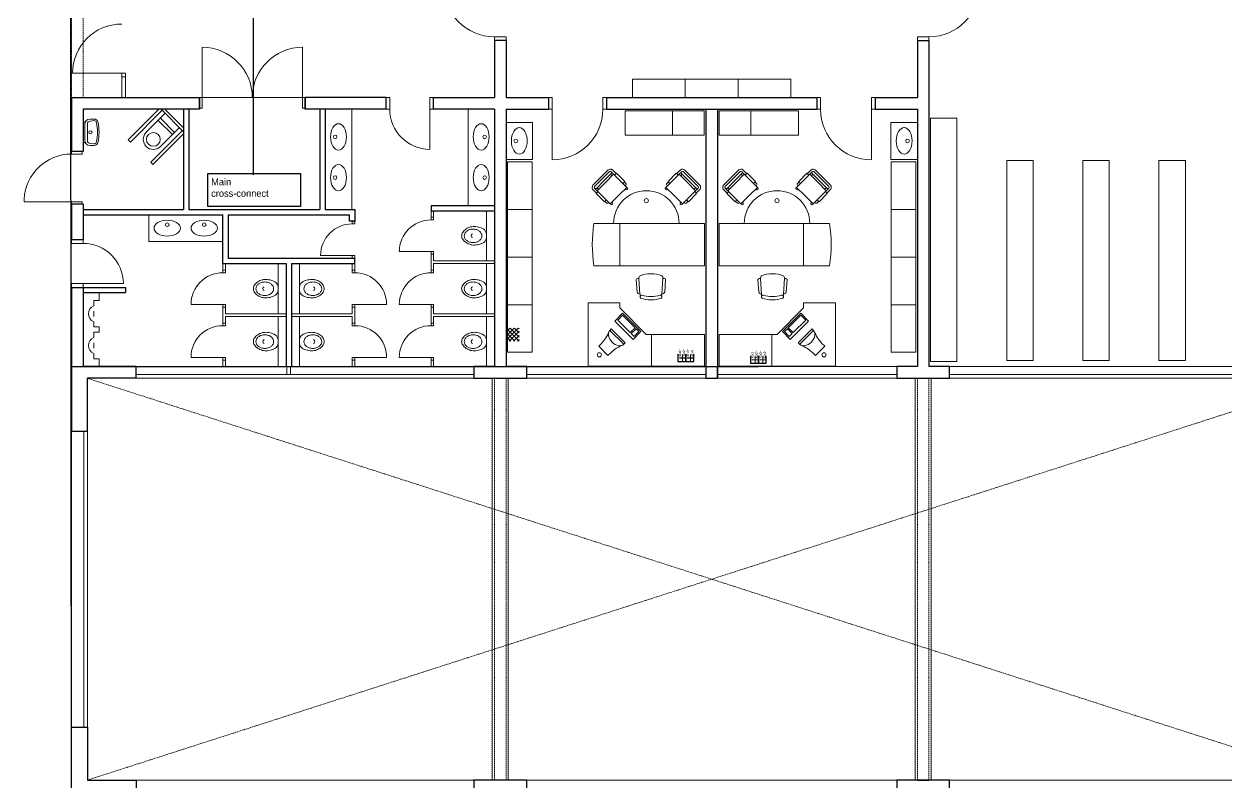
# Model space of a CAD drawing. Header units: inches. Extents: x 11 to 1053, y 2 to 902.
# Drawn here: x 708.3 to 935.7, y 286.6 to 429.9 of the extents above; entities that cross this region are included whole.
import ezdxf

# ---------------------------------------------------------------- set-up
doc = ezdxf.new("R2010")
doc.units = ezdxf.units.IN
doc.header["$MEASUREMENT"] = 0
doc.linetypes.add('DASHED', pattern=[0.75, 0.5, -0.25])
doc.linetypes.add('DASHED2', pattern=[0.375, 0.25, -0.125])
for name, color, linetype, lineweight in [('A-CRTKANO', 5, 'DASHED2', 0), ('A-GREDE', 5, 'DASHED2', 0), ('A-SANITARIJE', 253, 'Continuous', 0), ('OPREMA', 253, 'Continuous', 0), ('PROZORI I VRATA', 5, 'Continuous', 0), ('STOLARIJA', 5, 'Continuous', 0), ('VRATA', 5, 'Continuous', 0), ('ZID', 5, 'Continuous', 30)]:
    doc.layers.add(name, color=color, linetype=linetype, lineweight=lineweight)
doc.layers.add('SRAFURA', color=2, linetype='Continuous')

# ---------------------------------------------------------------- blocks, each defined once
blk = doc.blocks.new('IUM_5030')
at = {"layer": 'A-SANITARIJE'}
for p, q in [((18.5, 0), (-18.5, 0)), ((-25, -13), (-25, -20.5)), ((-22, -20.5), (-21, -13)), ((16, -8), (-16, -8)), ((15, -3), (-15, -3)), ((22, -20.5), (21, -13)), ((25, -20.5), (25, -13))]:
    blk.add_line(p, q, dxfattribs=at)
blk.add_circle((0, -13.7), 3, dxfattribs=at)
for centre, radius, start, end in [((-15, -13), 10, 90, 180), ((-17, -20.5), 8, 180, 259.976), ((-17, -20.5), 5, 180, 259.976), ((-25.5, 0.3), 6.94, 302.7149, 357.9304), ((-16, -13), 5, 90, 180), ((15, -13), 10, 0, 90), ((16, -13), 5, 0, 90), ((17, -20.5), 5, 280.024, 0), ((17, -20.5), 8, 280.024, 0), ((25.5, 0.3), 6.94, 182.0696, 237.2851), ((0, 75.7), 105.7, 259.976, 280.024), ((0, 75.7), 102.7, 259.976, 280.024)]:
    blk.add_arc(centre, radius, start, end, dxfattribs=at)

msp = doc.modelspace()

# ---------------------------------------------------------------- hatches: boundary and pattern name
at = {"layer": 'SRAFURA'}
h = msp.add_hatch(dxfattribs=at)
h.set_pattern_fill('ANSI37', color=256, scale=4.5, style=0)
h.set_pattern_definition([(135, (-7539.69476, 5268.7142), (0.397747564, 0.397747564), []), (45, (-7539.69476, 5268.7142), (0.397747564, -0.397747564), [])])
h.paths.add_polyline_path([(802.03, 369.91), (802.03, 372.41), (799.53, 372.41), (799.53, 369.91)])

# ---------------------------------------------------------------- linework, layer by layer
at = {"color": 85, "true_color": 0x58ba48}
for p, q in [((717.33, 203.41, 50), (717.17, 550.62)), ((717.33, 365.11, 50), (833.54, 365.11, 50)), ((833.54, 365.11, 50), (833.54, 365.11)), ((833.54, 365.11), (833.54, 365.11)), ((833.54, 365.11), (847.27, 365.11)), ((847.27, 365.11), (847.27, 365.11))]:
    msp.add_line(p, q, dxfattribs=at)
at = {"color": 1}
msp.add_line((751.67, 443.81, 50), (751.67, 401.42, 50), dxfattribs=at)
at = {"color": 2}
for p, q in [((832.05, 367.49), (832.05, 366.06)), ((833.54, 366.06), (833.54, 367.49)), ((833.54, 367.49), (833.54, 366.06)), ((835.02, 366.06), (835.02, 367.49)), ((845.78, 367.17), (845.78, 365.74)), ((847.27, 365.74), (847.27, 367.17)), ((847.27, 367.17), (847.27, 365.74)), ((848.75, 365.74), (848.75, 367.17)), ((832.05, 366.06), (833.54, 366.06)), ((833.54, 366.06), (835.02, 366.06)), ((845.78, 365.74), (847.27, 365.74)), ((847.27, 365.74), (848.75, 365.74))]:
    msp.add_line(p, q, dxfattribs=at)
at = {"color": 1}
msp.add_lwpolyline([(743.14, 395.4), (743.14, 401.63), (760.63, 401.63), (760.63, 395.4)], close=True, dxfattribs=at)
at = {"layer": 'A-CRTKANO', "linetype": 'DASHED', "ltscale": 0.5}
for p, q in [((720.33, 362.91, 50), (956.53, 286.91, 50)), ((956.53, 362.91, 50), (720.33, 286.91, 50))]:
    msp.add_line(p, q, dxfattribs=at)
at = {"layer": 'A-GREDE'}
for p, q in [((717.33, 443.81, 50), (717.33, 416.01, 50)), ((719.53, 443.81, 50), (719.53, 416.01, 50)), ((797.33, 362.91, 50), (797.33, 286.91, 50)), ((799.53, 362.91, 50), (799.53, 286.91, 50)), ((877.33, 362.91, 50), (877.33, 286.91, 50)), ((879.53, 362.91, 50), (879.53, 286.91, 50))]:
    msp.add_line(p, q, dxfattribs=at)
at = {"layer": 'A-GREDE', "linetype": 'Continuous'}
for p, q in [((796.93, 362.91, 50), (796.93, 286.91, 50)), ((799.93, 362.91, 50), (799.93, 286.91, 50)), ((876.93, 362.91, 50), (876.93, 286.91, 50)), ((879.93, 362.91, 50), (879.93, 286.91, 50))]:
    msp.add_line(p, q, dxfattribs=at)
at = {"layer": 'A-SANITARIJE'}
for p, q in [((733.86, 413.81, 50), (728.06, 408.01, 50)), ((733.86, 413.81, 50), (728.06, 408.01, 50)), ((733.86, 413.81, 50), (728.06, 408.01, 50)), ((734.49, 413.59, 50), (728.49, 407.59, 50)), ((734.49, 413.59, 50), (728.49, 407.59, 50)), ((734.49, 413.59, 50), (728.49, 407.59, 50)), ((731.46, 409.44, 50), (735.05, 413.03, 50)), ((731.46, 409.44, 50), (735.05, 413.03, 50)), ((731.46, 409.44, 50), (735.05, 413.03, 50)), ((733.71, 411.69, 50), (736.41, 408.99, 50)), ((733.71, 411.69, 50), (736.41, 408.99, 50)), ((733.71, 411.69, 50), (736.41, 408.99, 50)), ((734.13, 412.11, 50), (736.83, 409.41, 50)), ((734.13, 412.11, 50), (736.83, 409.41, 50)), ((734.13, 412.11, 50), (736.83, 409.41, 50)), ((770.33, 394.81, 50), (770.33, 413.81, 50)), ((792.33, 395.61, 50), (792.33, 413.81, 50)), ((738.31, 409.77, 50), (732.31, 403.77, 50)), ((738.31, 409.77, 50), (732.31, 403.77, 50)), ((738.31, 409.77, 50), (732.31, 403.77, 50)), ((734.16, 406.74, 50), (737.75, 410.33, 50)), ((734.16, 406.74, 50), (737.75, 410.33, 50)), ((734.16, 406.74, 50), (737.75, 410.33, 50)), ((799.53, 411.31, 50), (804.53, 411.31, 50)), ((804.53, 411.31, 50), (804.53, 404.31, 50)), ((872.33, 411.31, 50), (872.33, 404.31, 50)), ((877.33, 411.31, 50), (872.33, 411.31, 50)), ((728.49, 407.59, 50), (728.06, 408.01, 50)), ((728.49, 407.59, 50), (728.06, 408.01, 50)), ((728.49, 407.59, 50), (728.06, 408.01, 50)), ((738.53, 409.14, 50), (732.73, 403.34, 50)), ((738.53, 409.14, 50), (732.73, 403.34, 50)), ((738.53, 409.14, 50), (732.73, 403.34, 50)), ((732.73, 403.34, 50), (732.31, 403.77, 50)), ((732.73, 403.34, 50), (732.31, 403.77, 50)), ((732.73, 403.34, 50), (732.31, 403.77, 50)), ((799.53, 404.31, 50), (804.53, 404.31, 50)), ((877.33, 404.31, 50), (872.33, 404.31, 50)), ((731.93, 388.81, 50), (731.93, 393.81, 50)), ((795.83, 394.61, 50), (795.83, 385.11, 50)), ((731.93, 388.81, 50), (745.93, 388.81, 50)), ((756.43, 384.61, 50), (756.43, 375.11, 50)), ((760.43, 384.61, 50), (760.43, 375.11, 50)), ((795.83, 384.61, 50), (795.83, 375.11, 50)), ((719.53, 365.61, 50), (719.53, 378.61, 50)), ((721.53, 377.61, 50), (722.53, 377.61, 50)), ((721.53, 376.61, 50), (721.53, 377.61, 50)), ((722.53, 377.61, 50), (722.53, 379.11, 50)), ((721.53, 374.61, 50), (721.53, 375.61, 50)), ((721.53, 372.61, 50), (721.53, 373.61, 50)), ((756.43, 374.61, 50), (756.43, 365.11, 50)), ((760.43, 374.61, 50), (760.43, 365.11, 50)), ((795.83, 374.61, 50), (795.83, 365.11, 50)), ((722.53, 372.61, 50), (721.53, 372.61, 50)), ((721.53, 370.61, 50), (721.53, 371.61, 50)), ((721.53, 371.61, 50), (722.53, 371.61, 50)), ((722.53, 371.61, 50), (722.53, 372.61, 50)), ((722.53, 371.61, 50), (722.53, 372.61, 50)), ((721.53, 368.61, 50), (721.53, 369.61, 50)), ((721.53, 366.61, 50), (721.53, 367.61, 50)), ((722.53, 366.61, 50), (721.53, 366.61, 50)), ((722.53, 365.11, 50), (722.53, 366.61, 50)), ((722.53, 365.11, 50), (722.53, 366.61, 50))]:
    msp.add_line(p, q, dxfattribs=at)
at = {"layer": 'A-SANITARIJE', "elevation": 50}
for points in [[(795.83, 389.86, -0.065542), (795.75, 389.26, -0.223473), (795.09, 388.48, -0.060881), (794.05, 388.16, -0.084137), (793.05, 388.14, -0.012085), (792.81, 388.19, -0.07849), (791.95, 388.57, -0.107173), (791.32, 389.21, -0.14283), (791.13, 389.86, -0.14283), (791.32, 390.51, -0.107173), (791.95, 391.15, -0.07849), (792.81, 391.53, -0.012085), (793.05, 391.57, -0.084137), (794.05, 391.56, -0.060881), (795.09, 391.23, -0.223473), (795.75, 390.45, -0.065542)], [(791.61, 389.84, -0.125137), (791.73, 390.31, -0.105833), (792.1, 390.75, -0.08656), (792.62, 391.02, -0.076574), (793.29, 391.12, -0.076574), (793.95, 391.02, -0.08656), (794.47, 390.75, -0.105833), (794.84, 390.31, -0.125137), (794.96, 389.84, -0.125137), (794.84, 389.37, -0.105833), (794.47, 388.94, -0.08656), (793.95, 388.67, -0.076574), (793.29, 388.56, -0.076574), (792.62, 388.67, -0.08656), (792.1, 388.94, -0.105833), (791.73, 389.37, -0.125137)], [(756.43, 379.86, -0.065542), (756.35, 379.26, -0.223473), (755.69, 378.48, -0.060881), (754.65, 378.16, -0.084137), (753.65, 378.14, -0.012085), (753.41, 378.19, -0.07849), (752.55, 378.57, -0.107173), (751.92, 379.21, -0.14283), (751.73, 379.86, -0.14283), (751.92, 380.51, -0.107173), (752.55, 381.15, -0.07849), (753.41, 381.53, -0.012085), (753.65, 381.57, -0.084137), (754.65, 381.56, -0.060881), (755.69, 381.23, -0.223473), (756.35, 380.45, -0.065542)], [(752.21, 379.84, -0.125137), (752.33, 380.31, -0.105833), (752.7, 380.75, -0.08656), (753.22, 381.02, -0.076574), (753.89, 381.12, -0.076574), (754.55, 381.02, -0.08656), (755.07, 380.75, -0.105833), (755.44, 380.31, -0.125137), (755.56, 379.84, -0.125137), (755.44, 379.37, -0.105833), (755.07, 378.94, -0.08656), (754.55, 378.67, -0.076574), (753.89, 378.56, -0.076574), (753.22, 378.67, -0.08656), (752.7, 378.94, -0.105833), (752.33, 379.37, -0.125137)], [(760.43, 379.86, 0.065542), (760.51, 379.26, 0.223473), (761.17, 378.48, 0.060881), (762.21, 378.16, 0.084137), (763.21, 378.14, 0.012085), (763.45, 378.19, 0.07849), (764.31, 378.57, 0.107173), (764.94, 379.21, 0.14283), (765.13, 379.86, 0.14283), (764.94, 380.51, 0.107173), (764.31, 381.15, 0.07849), (763.45, 381.53, 0.012085), (763.21, 381.57, 0.084137), (762.21, 381.56, 0.060881), (761.17, 381.23, 0.223473), (760.51, 380.45, 0.065542)], [(764.65, 379.84, 0.125137), (764.53, 380.31, 0.105833), (764.16, 380.75, 0.08656), (763.63, 381.02, 0.076574), (762.97, 381.12, 0.076574), (762.31, 381.02, 0.08656), (761.79, 380.75, 0.105833), (761.41, 380.31, 0.125137), (761.29, 379.84, 0.125137), (761.41, 379.37, 0.105833), (761.79, 378.94, 0.08656), (762.31, 378.67, 0.076574), (762.97, 378.56, 0.076574), (763.63, 378.67, 0.08656), (764.16, 378.94, 0.105833), (764.53, 379.37, 0.125137)], [(795.83, 379.86, -0.065542), (795.75, 379.26, -0.223473), (795.09, 378.48, -0.060881), (794.05, 378.16, -0.084137), (793.05, 378.14, -0.012085), (792.81, 378.19, -0.07849), (791.95, 378.57, -0.107173), (791.32, 379.21, -0.14283), (791.13, 379.86, -0.14283), (791.32, 380.51, -0.107173), (791.95, 381.15, -0.07849), (792.81, 381.53, -0.012085), (793.05, 381.57, -0.084137), (794.05, 381.56, -0.060881), (795.09, 381.23, -0.223473), (795.75, 380.45, -0.065542)], [(791.61, 379.84, -0.125137), (791.73, 380.31, -0.105833), (792.1, 380.75, -0.08656), (792.62, 381.02, -0.076574), (793.29, 381.12, -0.076574), (793.95, 381.02, -0.08656), (794.47, 380.75, -0.105833), (794.84, 380.31, -0.125137), (794.96, 379.84, -0.125137), (794.84, 379.37, -0.105833), (794.47, 378.94, -0.08656), (793.95, 378.67, -0.076574), (793.29, 378.56, -0.076574), (792.62, 378.67, -0.08656), (792.1, 378.94, -0.105833), (791.73, 379.37, -0.125137)], [(756.43, 369.86, -0.065542), (756.35, 369.26, -0.223473), (755.69, 368.48, -0.060881), (754.65, 368.16, -0.084137), (753.65, 368.14, -0.012085), (753.41, 368.19, -0.07849), (752.55, 368.57, -0.107173), (751.92, 369.21, -0.14283), (751.73, 369.86, -0.14283), (751.92, 370.51, -0.107173), (752.55, 371.15, -0.07849), (753.41, 371.53, -0.012085), (753.65, 371.57, -0.084137), (754.65, 371.56, -0.060881), (755.69, 371.23, -0.223473), (756.35, 370.45, -0.065542)], [(752.21, 369.84, -0.125137), (752.33, 370.31, -0.105833), (752.7, 370.75, -0.08656), (753.22, 371.02, -0.076574), (753.89, 371.12, -0.076574), (754.55, 371.02, -0.08656), (755.07, 370.75, -0.105833), (755.44, 370.31, -0.125137), (755.56, 369.84, -0.125137), (755.44, 369.37, -0.105833), (755.07, 368.94, -0.08656), (754.55, 368.67, -0.076574), (753.89, 368.56, -0.076574), (753.22, 368.67, -0.08656), (752.7, 368.94, -0.105833), (752.33, 369.37, -0.125137)], [(760.43, 369.86, 0.065542), (760.51, 369.26, 0.223473), (761.17, 368.48, 0.060881), (762.21, 368.16, 0.084137), (763.21, 368.14, 0.012085), (763.45, 368.19, 0.07849), (764.31, 368.57, 0.107173), (764.94, 369.21, 0.14283), (765.13, 369.86, 0.14283), (764.94, 370.51, 0.107173), (764.31, 371.15, 0.07849), (763.45, 371.53, 0.012085), (763.21, 371.57, 0.084137), (762.21, 371.56, 0.060881), (761.17, 371.23, 0.223473), (760.51, 370.45, 0.065542)], [(764.65, 369.84, 0.125137), (764.53, 370.31, 0.105833), (764.16, 370.75, 0.08656), (763.63, 371.02, 0.076574), (762.97, 371.12, 0.076574), (762.31, 371.02, 0.08656), (761.79, 370.75, 0.105833), (761.41, 370.31, 0.125137), (761.29, 369.84, 0.125137), (761.41, 369.37, 0.105833), (761.79, 368.94, 0.08656), (762.31, 368.67, 0.076574), (762.97, 368.56, 0.076574), (763.63, 368.67, 0.08656), (764.16, 368.94, 0.105833), (764.53, 369.37, 0.125137)], [(795.83, 369.86, -0.065542), (795.75, 369.26, -0.223473), (795.09, 368.48, -0.060881), (794.05, 368.16, -0.084137), (793.05, 368.14, -0.012085), (792.81, 368.19, -0.07849), (791.95, 368.57, -0.107173), (791.32, 369.21, -0.14283), (791.13, 369.86, -0.14283), (791.32, 370.51, -0.107173), (791.95, 371.15, -0.07849), (792.81, 371.53, -0.012085), (793.05, 371.57, -0.084137), (794.05, 371.56, -0.060881), (795.09, 371.23, -0.223473), (795.75, 370.45, -0.065542)], [(791.61, 369.84, -0.125137), (791.73, 370.31, -0.105833), (792.1, 370.75, -0.08656), (792.62, 371.02, -0.076574), (793.29, 371.12, -0.076574), (793.95, 371.02, -0.08656), (794.47, 370.75, -0.105833), (794.84, 370.31, -0.125137), (794.96, 369.84, -0.125137), (794.84, 369.37, -0.105833), (794.47, 368.94, -0.08656), (793.95, 368.67, -0.076574), (793.29, 368.56, -0.076574), (792.62, 368.67, -0.08656), (792.1, 368.94, -0.105833), (791.73, 369.37, -0.125137)]]:
    msp.add_lwpolyline(points, format="xyb", close=True, dxfattribs=at)
at = {"layer": 'A-SANITARIJE'}
for centre, radius in [((732.81, 408.09, 50), 1.31), ((732.81, 408.09, 50), 1.31), ((732.81, 408.09, 50), 1.31), ((767.18, 408.56, 50), 0.35), ((795.48, 408.56, 50), 0.35), ((801.38, 407.81, 50), 0.35), ((875.48, 407.81, 50), 0.35), ((767.18, 400.86, 50), 0.35), ((795.48, 400.86, 50), 0.35), ((735.43, 391.96, 50), 0.35), ((742.43, 391.96, 50), 0.35)]:
    msp.add_circle(centre, radius, dxfattribs=at)
for centre, radius, start, end in [((732.81, 408.09, 50), 1.91, 135, 315), ((732.81, 408.09, 50), 1.91, 135, 315), ((732.81, 408.09, 50), 1.91, 135, 315), ((793.29, 389.86, 50), 0.369, 107.1648, 252.8352), ((753.89, 379.86, 50), 0.369, 107.1648, 252.8352), ((762.97, 379.86, 50), 0.369, 287.1648, 72.8352), ((793.29, 379.86, 50), 0.369, 107.1648, 252.8352), ((722.15, 375.11, 50), 1.63, 112.6199, 247.3801), ((722.15, 369.11, 50), 1.63, 112.6199, 247.3801), ((753.89, 369.86, 50), 0.369, 107.1648, 252.8352), ((762.97, 369.86, 50), 0.369, 287.1648, 72.8352), ((793.29, 369.86, 50), 0.369, 107.1648, 252.8352)]:
    msp.add_arc(centre, radius, start, end, dxfattribs=at)
at = {"layer": 'A-SANITARIJE', "extrusion": (0, 0, -1)}
for centre, major_axis in [((767.83, 408.56, 50), (0, -2.5)), ((874.83, 407.81, 50), (0, 2.5)), ((794.83, 400.86, 50), (0, 2.5)), ((735.43, 391.31, 50), (-2.5, 0))]:
    msp.add_ellipse(centre, major_axis=major_axis, ratio=0.6, dxfattribs=at)
at = {"layer": 'A-SANITARIJE'}
for centre, major_axis in [((794.83, 408.56, 50), (0, -2.5)), ((802.03, 407.81, 50), (0, 2.5)), ((767.83, 400.86, 50), (0, 2.5)), ((742.43, 391.31, 50), (2.5, 0))]:
    msp.add_ellipse(centre, major_axis=major_axis, ratio=0.6, dxfattribs=at)
at = {"layer": 'OPREMA'}
for p, q in [((879.83, 366.11, 50), (879.83, 412.11, 50)), ((879.83, 412.11, 50), (884.83, 412.11, 50)), ((884.83, 366.11, 50), (884.83, 412.11, 50)), ((894.23, 366.25, 50), (894.23, 404.11, 50)), ((894.23, 404.11, 50), (899.23, 404.11, 50)), ((899.23, 366.25, 50), (899.23, 404.11, 50)), ((908.63, 366.25, 50), (908.63, 404.11, 50)), ((908.63, 404.11, 50), (913.63, 404.11, 50)), ((913.63, 366.25, 50), (913.63, 404.11, 50)), ((923.03, 366.25, 50), (923.03, 404.11, 50)), ((923.03, 404.11, 50), (928.03, 404.11, 50)), ((928.03, 366.25, 50), (928.03, 404.11, 50)), ((815.94, 399.42, 50), (817.39, 400.87, 50)), ((816.26, 399.17, 50), (817.67, 400.58, 50)), ((816.61, 398.82, 50), (818.03, 400.23, 50)), ((818.84, 402.32, 50), (817.39, 400.87, 50)), ((819.09, 402, 50), (817.67, 400.58, 50)), ((819.44, 401.65, 50), (818.03, 400.23, 50)), ((819.86, 401.5, 50), (818.31, 399.95, 50)), ((819.3, 401.5, 50), (819.58, 401.22, 50)), ((819.86, 401.5, 50), (819.37, 402, 50)), ((819.57, 402.37, 50), (820.33, 401.61, 50)), ((819.86, 401.5, 50), (822.36, 399.01, 50)), ((820.41, 401.69, 50), (820.04, 401.32, 50)), ((821.97, 400.13, 50), (820.41, 401.69, 50)), ((832.28, 401.5, 50), (829.78, 399.01, 50)), ((830.17, 400.13, 50), (831.73, 401.69, 50)), ((831.73, 401.69, 50), (832.1, 401.32, 50)), ((832.57, 402.37, 50), (831.81, 401.61, 50)), ((832.28, 401.5, 50), (832.77, 402, 50)), ((832.28, 401.5, 50), (833.83, 399.95, 50)), ((832.84, 401.5, 50), (832.56, 401.22, 50)), ((832.7, 401.65, 50), (834.12, 400.23, 50)), ((833.06, 402, 50), (834.47, 400.58, 50)), ((833.3, 402.32, 50), (834.75, 400.87, 50)), ((835.53, 398.82, 50), (834.12, 400.23, 50)), ((835.88, 399.17, 50), (834.47, 400.58, 50)), ((836.2, 399.42, 50), (834.75, 400.87, 50)), ((840.66, 399.42, 50), (842.11, 400.87, 50)), ((840.97, 399.17, 50), (842.39, 400.58, 50)), ((841.33, 398.82, 50), (842.74, 400.23, 50)), ((843.56, 402.32, 50), (842.11, 400.87, 50)), ((843.8, 402, 50), (842.39, 400.58, 50)), ((844.16, 401.65, 50), (842.74, 400.23, 50)), ((844.58, 401.5, 50), (843.03, 399.95, 50)), ((844.02, 401.5, 50), (844.3, 401.22, 50)), ((844.58, 401.5, 50), (844.09, 402, 50)), ((844.28, 402.37, 50), (845.04, 401.61, 50)), ((844.58, 401.5, 50), (847.08, 399.01, 50)), ((845.13, 401.69, 50), (844.76, 401.32, 50)), ((846.69, 400.13, 50), (845.13, 401.69, 50)), ((856.99, 401.5, 50), (854.5, 399.01, 50)), ((854.89, 400.13, 50), (856.45, 401.69, 50)), ((856.45, 401.69, 50), (856.81, 401.32, 50)), ((857.29, 402.37, 50), (856.53, 401.61, 50)), ((856.99, 401.5, 50), (857.49, 402, 50)), ((856.99, 401.5, 50), (858.55, 399.95, 50)), ((857.56, 401.5, 50), (857.28, 401.22, 50)), ((857.42, 401.65, 50), (858.83, 400.23, 50)), ((857.77, 402, 50), (859.19, 400.58, 50)), ((858.02, 402.32, 50), (859.47, 400.87, 50)), ((860.25, 398.82, 50), (858.83, 400.23, 50)), ((860.6, 399.17, 50), (859.19, 400.58, 50)), ((860.92, 399.42, 50), (859.47, 400.87, 50)), ((815.89, 398.69, 50), (816.65, 397.93, 50)), ((816.75, 398.39, 50), (816.26, 398.89, 50)), ((816.57, 397.85, 50), (816.93, 398.21, 50)), ((816.75, 398.39, 50), (818.31, 399.95, 50)), ((816.75, 398.96, 50), (817.04, 398.67, 50)), ((816.75, 398.39, 50), (819.25, 395.89, 50)), ((822.36, 399.01, 50), (820.81, 397.45, 50)), ((821.61, 399.76, 50), (821.97, 400.13, 50)), ((821.89, 400.05, 50), (822.24, 399.69, 50)), ((822.22, 398.58, 50), (822.08, 398.72, 50)), ((822.5, 398.86, 50), (822.36, 399.01, 50)), ((829.64, 398.86, 50), (829.78, 399.01, 50)), ((829.78, 399.01, 50), (831.34, 397.45, 50)), ((830.25, 400.05, 50), (829.9, 399.69, 50)), ((829.92, 398.58, 50), (830.06, 398.72, 50)), ((830.54, 399.76, 50), (830.17, 400.13, 50)), ((835.39, 398.39, 50), (832.89, 395.89, 50)), ((835.39, 398.39, 50), (833.83, 399.95, 50)), ((835.39, 398.96, 50), (835.11, 398.67, 50)), ((835.57, 397.85, 50), (835.21, 398.21, 50)), ((835.39, 398.39, 50), (835.88, 398.89, 50)), ((836.25, 398.69, 50), (835.49, 397.93, 50)), ((840.61, 398.69, 50), (841.37, 397.93, 50)), ((841.47, 398.39, 50), (840.97, 398.89, 50)), ((841.28, 397.85, 50), (841.65, 398.21, 50)), ((841.47, 398.39, 50), (843.03, 399.95, 50)), ((841.47, 398.96, 50), (841.75, 398.67, 50)), ((841.47, 398.39, 50), (843.97, 395.89, 50)), ((847.08, 399.01, 50), (845.52, 397.45, 50)), ((846.32, 399.76, 50), (846.69, 400.13, 50)), ((846.61, 400.05, 50), (846.96, 399.69, 50)), ((846.94, 398.58, 50), (846.8, 398.72, 50)), ((847.22, 398.86, 50), (847.08, 399.01, 50)), ((854.36, 398.86, 50), (854.5, 399.01, 50)), ((854.5, 399.01, 50), (856.05, 397.45, 50)), ((854.97, 400.05, 50), (854.62, 399.69, 50)), ((854.64, 398.58, 50), (854.78, 398.72, 50)), ((855.25, 399.76, 50), (854.89, 400.13, 50)), ((860.11, 398.39, 50), (857.61, 395.89, 50)), ((860.11, 398.39, 50), (858.55, 399.95, 50)), ((860.11, 398.96, 50), (859.82, 398.67, 50)), ((860.29, 397.85, 50), (859.93, 398.21, 50)), ((860.11, 398.39, 50), (860.6, 398.89, 50)), ((860.97, 398.69, 50), (860.21, 397.93, 50)), ((818.13, 396.28, 50), (816.57, 397.85, 50)), ((818.49, 396.65, 50), (818.13, 396.28, 50)), ((818.21, 396.37, 50), (818.56, 396.01, 50)), ((819.25, 395.89, 50), (820.81, 397.45, 50)), ((819.39, 395.75, 50), (819.25, 395.89, 50)), ((819.67, 396.04, 50), (819.53, 396.18, 50)), ((832.89, 395.89, 50), (831.34, 397.45, 50)), ((832.47, 396.04, 50), (832.61, 396.18, 50)), ((832.75, 395.75, 50), (832.89, 395.89, 50)), ((833.93, 396.37, 50), (833.58, 396.01, 50)), ((833.65, 396.65, 50), (834.01, 396.28, 50)), ((834.01, 396.28, 50), (835.57, 397.85, 50)), ((842.85, 396.28, 50), (841.28, 397.85, 50)), ((843.21, 396.65, 50), (842.85, 396.28, 50)), ((842.93, 396.37, 50), (843.28, 396.01, 50)), ((843.97, 395.89, 50), (845.52, 397.45, 50)), ((844.11, 395.75, 50), (843.97, 395.89, 50)), ((844.39, 396.04, 50), (844.25, 396.18, 50)), ((857.61, 395.89, 50), (856.05, 397.45, 50)), ((857.19, 396.04, 50), (857.33, 396.18, 50)), ((857.47, 395.75, 50), (857.61, 395.89, 50)), ((858.65, 396.37, 50), (858.29, 396.01, 50)), ((858.37, 396.65, 50), (858.73, 396.28, 50)), ((858.73, 396.28, 50), (860.29, 397.85, 50)), ((821.25, 392.19, 50), (816.16, 392.19, 50)), ((821.04, 384.19, 50), (821.04, 392.19, 50)), ((821.04, 384.64, 50), (821.04, 391.73, 50)), ((821.06, 392.19, 50), (833.46, 392.19, 50)), ((855.8, 392.19, 50), (843.4, 392.19, 50)), ((855.61, 392.19, 50), (860.7, 392.19, 50)), ((855.82, 384.19, 50), (855.82, 392.19, 50)), ((855.82, 384.64, 50), (855.82, 391.73, 50)), ((816.16, 384.19, 50), (821.04, 384.19, 50)), ((860.7, 384.19, 50), (855.82, 384.19, 50)), ((824.17, 381.61, 50), (824.32, 379.19, 50)), ((824.66, 381.79, 50), (824.85, 378.83, 50)), ((829.21, 381.79, 50), (829.02, 378.83, 50)), ((829.69, 381.61, 50), (829.54, 379.19, 50)), ((847.16, 381.61, 50), (847.32, 379.19, 50)), ((847.65, 381.79, 50), (847.84, 378.83, 50)), ((852.2, 381.79, 50), (852.01, 378.83, 50)), ((852.69, 381.61, 50), (852.54, 379.19, 50)), ((815.04, 377.21, 50), (821.04, 377.21, 50)), ((815.04, 365.21, 50), (815.04, 377.21, 50)), ((820.1, 373.74, 50), (821.56, 375.2, 50)), ((821.04, 377.21, 50), (821.04, 376.21, 50)), ((826.04, 371.21, 50), (821.04, 376.21, 50)), ((821.56, 375.2, 50), (825.03, 371.73, 50)), ((850.82, 371.21, 50), (855.82, 376.21, 50)), ((855.3, 375.2, 50), (851.82, 371.73, 50)), ((856.76, 373.74, 50), (855.3, 375.2, 50)), ((861.82, 377.21, 50), (855.82, 377.21, 50)), ((855.82, 377.21, 50), (855.82, 376.21, 50)), ((861.82, 365.21, 50), (861.82, 377.21, 50)), ((823.57, 370.27, 50), (820.1, 373.74, 50)), ((820.65, 373.92, 50), (821.56, 374.84, 50)), ((823.02, 371.55, 50), (820.65, 373.92, 50)), ((821.56, 374.84, 50), (823.94, 372.46, 50)), ((855.3, 374.84, 50), (852.92, 372.46, 50)), ((853.29, 370.27, 50), (856.76, 373.74, 50)), ((853.83, 371.55, 50), (856.21, 373.92, 50)), ((856.21, 373.92, 50), (855.3, 374.84, 50)), ((819.44, 372.23, 50), (819.18, 371.96, 50)), ((819.18, 371.96, 50), (821.79, 369.34, 50)), ((822.06, 369.61, 50), (819.44, 372.23, 50)), ((823.94, 372.46, 50), (823.02, 371.55, 50)), ((823.21, 371.36, 50), (824.12, 372.28, 50)), ((823.76, 370.81, 50), (823.21, 371.36, 50)), ((825.03, 371.73, 50), (823.57, 370.27, 50)), ((824.67, 371.73, 50), (823.76, 370.81, 50)), ((824.12, 372.28, 50), (824.67, 371.73, 50)), ((827.04, 371.21, 50), (826.04, 371.21, 50)), ((827.04, 371.21, 50), (827.04, 365.21, 50)), ((849.82, 371.21, 50), (849.82, 365.21, 50)), ((849.82, 371.21, 50), (850.82, 371.21, 50)), ((851.82, 371.73, 50), (853.29, 370.27, 50)), ((852.74, 372.28, 50), (852.19, 371.73, 50)), ((852.19, 371.73, 50), (853.1, 370.81, 50)), ((853.65, 371.36, 50), (852.74, 372.28, 50)), ((852.92, 372.46, 50), (853.83, 371.55, 50)), ((853.1, 370.81, 50), (853.65, 371.36, 50)), ((854.8, 369.61, 50), (857.41, 372.23, 50)), ((857.68, 371.96, 50), (855.07, 369.34, 50)), ((857.41, 372.23, 50), (857.68, 371.96, 50)), ((817.05, 368.96, 50), (817.58, 369.49, 50)), ((818.8, 367.22, 50), (817.05, 368.96, 50)), ((821.79, 369.34, 50), (822.06, 369.61, 50)), ((855.07, 369.34, 50), (854.8, 369.61, 50)), ((858.06, 367.22, 50), (859.81, 368.96, 50)), ((859.81, 368.96, 50), (859.28, 369.49, 50)), ((818.8, 367.22, 50), (819.32, 367.74, 50)), ((858.06, 367.22, 50), (857.54, 367.74, 50)), ((879.83, 366.11, 50), (884.83, 366.11, 50)), ((894.23, 366.25, 50), (899.23, 366.25, 50)), ((908.63, 366.25, 50), (913.63, 366.25, 50)), ((923.03, 366.25, 50), (928.03, 366.25, 50)), ((815.04, 365.21, 50), (827.04, 365.21, 50)), ((861.82, 365.21, 50), (849.82, 365.21, 50))]:
    msp.add_line(p, q, dxfattribs=at)
at = {"layer": 'OPREMA', "elevation": 50}
for points in [[(823.43, 419.51), (823.43, 416.01), (833.43, 416.01), (833.43, 419.51)], [(833.43, 419.51), (833.43, 416.01), (843.43, 416.01), (843.43, 419.51)], [(843.43, 419.51), (843.43, 416.01), (853.43, 416.01), (853.43, 419.51)], [(831.03, 413.51), (822.03, 413.51), (822.03, 408.91), (831.03, 408.91)], [(837.03, 408.91), (837.03, 413.51), (831.03, 413.51), (831.03, 408.91)], [(839.83, 408.91), (839.83, 413.51), (845.83, 413.51), (845.83, 408.91)], [(845.83, 413.51), (854.83, 413.51), (854.83, 408.91), (845.83, 408.91)], [(804.45, 403.83), (799.83, 403.83), (799.83, 394.83), (804.45, 394.83)], [(872.41, 403.83), (877.03, 403.83), (877.03, 394.83), (872.41, 394.83)], [(804.45, 394.83), (799.83, 394.83), (799.83, 385.83), (804.45, 385.83)], [(872.41, 394.83), (877.03, 394.83), (877.03, 385.83), (872.41, 385.83)], [(821.04, 384.19), (837.04, 384.19), (837.04, 392.19), (821.04, 392.19)], [(855.82, 384.19), (839.82, 384.19), (839.82, 392.19), (855.82, 392.19)], [(804.45, 385.83), (799.83, 385.83), (799.83, 376.83), (804.45, 376.83)], [(872.41, 385.83), (877.03, 385.83), (877.03, 376.83), (872.41, 376.83)], [(804.45, 376.83), (799.83, 376.83), (799.83, 367.83), (804.45, 367.83)], [(872.41, 376.83), (877.03, 376.83), (877.03, 367.83), (872.41, 367.83)], [(827.04, 365.21), (837.04, 365.21), (837.04, 371.21), (827.04, 371.21)], [(849.82, 365.21), (839.82, 365.21), (839.82, 371.21), (849.82, 371.21)]]:
    msp.add_lwpolyline(points, close=True, dxfattribs=at)
at = {"layer": 'OPREMA', "ltscale": 0.3}
for centre in [(826.07, 396.5, 50), (850.79, 396.5, 50), (817.18, 367.35, 50), (859.68, 367.35, 50)]:
    msp.add_circle(centre, 0.4, dxfattribs=at)
at = {"layer": 'OPREMA'}
for centre, radius, start, end in [((819.24, 401.79, 50), 0.662, 60.3481, 127.2341), ((832.9, 401.79, 50), 0.662, 52.7659, 119.6519), ((843.96, 401.79, 50), 0.662, 60.3481, 127.2341), ((857.62, 401.79, 50), 0.662, 52.7659, 119.6519), ((819.23, 401.79, 50), 0.255, 326.3099, 123.6901), ((832.91, 401.79, 50), 0.255, 56.3099, 213.6901), ((843.94, 401.79, 50), 0.255, 326.3099, 123.6901), ((857.63, 401.79, 50), 0.255, 56.3099, 213.6901), ((816.47, 399.02, 50), 0.662, 142.7659, 209.6519), ((816.47, 399.03, 50), 0.255, 146.3099, 303.6901), ((826.07, 392.19, 50), 6.2, 0, 180), ((822.07, 399.59, 50), 0.206, 239.0362, 30.9638), ((822.33, 398.76, 50), 0.206, 239.0717, 30.9283), ((829.82, 398.76, 50), 0.206, 149.0717, 300.9283), ((830.08, 399.59, 50), 0.206, 149.0362, 300.9638), ((835.67, 399.03, 50), 0.255, 236.3099, 33.6901), ((835.68, 399.02, 50), 0.662, 330.3481, 37.2341), ((841.18, 399.02, 50), 0.662, 142.7659, 209.6519), ((841.19, 399.03, 50), 0.255, 146.3099, 303.6901), ((850.79, 392.19, 50), 6.2, 0, 180), ((846.78, 399.59, 50), 0.206, 239.0362, 30.9638), ((847.04, 398.76, 50), 0.206, 239.0717, 30.9283), ((854.53, 398.76, 50), 0.206, 149.0717, 300.9283), ((854.79, 399.59, 50), 0.206, 149.0362, 300.9638), ((860.39, 399.03, 50), 0.255, 236.3099, 33.6901), ((860.39, 399.02, 50), 0.662, 330.3481, 37.2341), ((818.67, 396.19, 50), 0.206, 239.0362, 30.9638), ((819.5, 395.93, 50), 0.206, 239.0717, 30.9283), ((832.64, 395.93, 50), 0.206, 149.0717, 300.9283), ((833.47, 396.19, 50), 0.206, 149.0362, 300.9638), ((843.39, 396.19, 50), 0.206, 239.0362, 30.9638), ((844.21, 395.93, 50), 0.206, 239.0717, 30.9283), ((857.36, 395.93, 50), 0.206, 149.0717, 300.9283), ((858.19, 396.19, 50), 0.206, 149.0362, 300.9638), ((841.08, 388.19, 50), 25.24, 170.8823, 189.1177), ((835.78, 388.19, 50), 25.24, 350.8823, 9.1177), ((825.26, 381.83, 50), 0.6, 128.36, 183.5763), ((826.81, 377.69, 50), 4.99, 89.285, 112.6401), ((826.93, 377.69, 50), 4.99, 89.285, 90), ((827.06, 377.69, 50), 4.99, 67.3599, 90.715), ((828.61, 381.83, 50), 0.6, 356.4237, 51.64), ((848.25, 381.83, 50), 0.6, 128.36, 183.5763), ((849.8, 377.69, 50), 4.99, 89.285, 112.6401), ((849.93, 377.69, 50), 4.99, 90, 90.715), ((850.05, 377.69, 50), 4.99, 67.3599, 90.715), ((851.6, 381.83, 50), 0.6, 356.4237, 51.64), ((824.55, 381.34, 50), 0.461, 75.6949, 144.6826), ((829.32, 381.34, 50), 0.461, 35.3174, 104.3051), ((847.54, 381.34, 50), 0.461, 75.6949, 144.6826), ((852.31, 381.34, 50), 0.461, 35.3174, 104.3051), ((824.83, 379.38, 50), 0.546, 200.6364, 271.3026), ((825.44, 378.87, 50), 0.6, 183.5763, 214.7534), ((825.17, 378.31, 50), 0.32, 73.3429, 241.8257), ((826.87, 384.24, 50), 6.48, 253.3899, 270), ((826.86, 384.07, 50), 5.68, 253.6991, 270), ((827.01, 384.07, 50), 5.68, 269.2193, 270), ((826.99, 384.24, 50), 6.48, 269.4494, 270), ((826.99, 384.24, 50), 6.48, 270, 286.6101), ((827.01, 384.07, 50), 5.68, 270, 286.3009), ((828.7, 378.31, 50), 0.32, 298.1743, 106.6571), ((828.42, 378.87, 50), 0.6, 325.2466, 356.4237), ((829.03, 379.38, 50), 0.546, 268.6974, 339.3636), ((847.83, 379.38, 50), 0.546, 200.6364, 271.3026), ((848.44, 378.87, 50), 0.6, 183.5763, 214.7534), ((848.16, 378.31, 50), 0.32, 73.3429, 241.8257), ((849.86, 384.24, 50), 6.48, 253.3899, 270), ((849.85, 384.07, 50), 5.68, 253.6991, 270), ((849.85, 384.07, 50), 5.68, 270, 270.7807), ((849.86, 384.24, 50), 6.48, 270, 270.5506), ((849.99, 384.24, 50), 6.48, 270, 286.6101), ((850, 384.07, 50), 5.68, 270, 286.3009), ((851.69, 378.31, 50), 0.32, 298.1743, 106.6571), ((851.42, 378.87, 50), 0.6, 325.2466, 356.4237), ((852.03, 379.38, 50), 0.546, 268.6974, 339.3636), ((811.58, 374.94, 50), 8.1, 317.7518, 337.284), ((819.99, 371.41, 50), 0.986, 123.5396, 124.2467), ((856.87, 371.41, 50), 0.986, 55.7533, 56.4604), ((865.28, 374.94, 50), 8.1, 202.716, 222.2482), ((824.77, 361.75, 50), 8.1, 112.716, 132.2482), ((852.09, 361.75, 50), 8.1, 47.7518, 67.284)]:
    msp.add_arc(centre, radius, start, end, dxfattribs=at)
msp.add_ellipse((820.49, 370.65, 50), major_axis=(1.31, -1.31), ratio=0.692308, start_param=3.141593, end_param=6.283185, dxfattribs=at)
at = {"layer": 'OPREMA', "extrusion": (0, 0, -1)}
msp.add_ellipse((856.37, 370.65, 50), major_axis=(-1.31, -1.31), ratio=0.692308, start_param=3.141593, end_param=6.283185, dxfattribs=at)
at = {"layer": 'PROZORI I VRATA'}
for p, q in [((734.27, 413.81, 50), (738.53, 409.55, 50)), ((734.27, 413.81, 50), (738.53, 409.55, 50)), ((734.27, 413.81, 50), (738.53, 409.55, 50)), ((734.98, 413.81, 50), (738.53, 410.26, 50)), ((734.98, 413.81, 50), (738.53, 410.26, 50)), ((734.98, 413.81, 50), (738.53, 410.26, 50)), ((785.33, 393.36, 50), (785.33, 394.61, 50)), ((785.33, 393.36, 50), (785.33, 392.86, 50)), ((785.33, 393.36, 50), (785.83, 393.36, 50)), ((785.83, 393.36, 50), (785.83, 394.61, 50)), ((785.83, 393.36, 50), (785.83, 392.86, 50)), ((770.43, 392.61, 50), (770.43, 392.11, 50)), ((770.43, 392.11, 50), (770.93, 392.11, 50)), ((770.93, 392.61, 50), (770.93, 392.11, 50)), ((785.33, 392.86, 50), (785.83, 392.86, 50)), ((785.83, 386.86, 50), (779.33, 386.86, 50)), ((785.33, 386.36, 50), (785.33, 386.86, 50)), ((785.33, 386.81, 50), (785.33, 383.36, 50)), ((785.83, 386.86, 50), (785.83, 386.36, 50)), ((785.83, 386.81, 50), (785.83, 385.11, 50)), ((745.93, 383.36, 50), (745.93, 384.61, 50)), ((746.43, 383.36, 50), (746.43, 384.61, 50)), ((770.93, 386.11, 50), (764.43, 386.11, 50)), ((770.43, 385.61, 50), (770.43, 386.11, 50)), ((770.93, 385.61, 50), (770.43, 385.61, 50)), ((770.43, 383.36, 50), (770.43, 384.61, 50)), ((770.93, 386.11, 50), (770.93, 385.61, 50)), ((770.93, 383.36, 50), (770.93, 384.61, 50)), ((785.83, 386.36, 50), (785.33, 386.36, 50)), ((785.33, 383.36, 50), (785.33, 384.61, 50)), ((797.33, 385.11, 50), (785.83, 385.11, 50)), ((785.83, 383.36, 50), (785.83, 384.61, 50)), ((797.33, 384.61, 50), (785.83, 384.61, 50)), ((745.93, 383.36, 50), (745.93, 382.86, 50)), ((745.93, 383.36, 50), (746.43, 383.36, 50)), ((745.93, 382.86, 50), (746.43, 382.86, 50)), ((746.43, 383.36, 50), (746.43, 382.86, 50)), ((770.43, 383.36, 50), (770.43, 382.86, 50)), ((770.93, 383.36, 50), (770.43, 383.36, 50)), ((770.93, 382.86, 50), (770.43, 382.86, 50)), ((770.93, 383.36, 50), (770.93, 382.86, 50)), ((785.33, 383.36, 50), (785.33, 382.86, 50)), ((785.33, 383.36, 50), (785.83, 383.36, 50)), ((785.33, 382.86, 50), (785.83, 382.86, 50)), ((785.83, 383.36, 50), (785.83, 382.86, 50)), ((746.43, 376.86, 50), (739.93, 376.86, 50)), ((745.93, 376.36, 50), (745.93, 376.86, 50)), ((745.93, 376.81, 50), (745.93, 373.36, 50)), ((746.43, 376.36, 50), (745.93, 376.36, 50)), ((745.93, 376.31, 50), (745.93, 373.81, 50)), ((745.93, 376.31, 50), (745.93, 375.31, 50)), ((746.43, 376.86, 50), (746.43, 376.36, 50)), ((746.43, 376.81, 50), (746.43, 375.11, 50)), ((770.43, 376.86, 50), (776.93, 376.86, 50)), ((770.43, 376.86, 50), (770.43, 376.36, 50)), ((770.43, 376.81, 50), (770.43, 375.11, 50)), ((770.43, 376.36, 50), (770.93, 376.36, 50)), ((770.93, 376.36, 50), (770.93, 376.86, 50)), ((770.93, 376.81, 50), (770.93, 373.36, 50)), ((770.93, 376.31, 50), (770.93, 373.81, 50)), ((770.93, 376.31, 50), (770.93, 375.31, 50)), ((785.83, 376.86, 50), (779.33, 376.86, 50)), ((785.33, 376.36, 50), (785.33, 376.86, 50)), ((785.33, 376.81, 50), (785.33, 373.36, 50)), ((785.83, 376.36, 50), (785.33, 376.36, 50)), ((785.33, 376.31, 50), (785.33, 373.81, 50)), ((785.33, 376.31, 50), (785.33, 375.31, 50)), ((785.83, 376.86, 50), (785.83, 376.36, 50)), ((785.83, 376.81, 50), (785.83, 375.11, 50)), ((745.93, 373.36, 50), (745.93, 372.86, 50)), ((745.93, 373.36, 50), (746.43, 373.36, 50)), ((757.93, 375.11, 50), (746.43, 375.11, 50)), ((746.43, 374.61, 50), (746.43, 373.36, 50)), ((757.93, 374.61, 50), (746.43, 374.61, 50)), ((746.43, 373.36, 50), (746.43, 372.86, 50)), ((758.93, 375.11, 50), (770.43, 375.11, 50)), ((758.93, 374.61, 50), (770.43, 374.61, 50)), ((770.43, 374.61, 50), (770.43, 373.36, 50)), ((770.43, 373.36, 50), (770.43, 372.86, 50)), ((770.93, 373.36, 50), (770.43, 373.36, 50)), ((770.93, 373.36, 50), (770.93, 372.86, 50)), ((785.33, 373.36, 50), (785.33, 372.86, 50)), ((785.33, 373.36, 50), (785.83, 373.36, 50)), ((797.33, 375.11, 50), (785.83, 375.11, 50)), ((785.83, 374.61, 50), (785.83, 373.36, 50)), ((797.33, 374.61, 50), (785.83, 374.61, 50)), ((785.83, 373.36, 50), (785.83, 372.86, 50)), ((745.93, 372.86, 50), (746.43, 372.86, 50)), ((770.93, 372.86, 50), (770.43, 372.86, 50)), ((785.33, 372.86, 50), (785.83, 372.86, 50)), ((746.43, 366.86, 50), (739.93, 366.86, 50)), ((745.93, 366.36, 50), (745.93, 366.86, 50)), ((745.93, 366.81, 50), (745.93, 365.11, 50)), ((746.43, 366.36, 50), (745.93, 366.36, 50)), ((746.43, 366.86, 50), (746.43, 366.36, 50)), ((746.43, 366.81, 50), (746.43, 365.11, 50)), ((770.43, 366.86, 50), (776.93, 366.86, 50)), ((770.43, 366.86, 50), (770.43, 366.36, 50)), ((770.43, 366.81, 50), (770.43, 365.11, 50)), ((770.43, 366.36, 50), (770.93, 366.36, 50)), ((770.93, 366.36, 50), (770.93, 366.86, 50)), ((770.93, 366.81, 50), (770.93, 365.11, 50)), ((785.83, 366.86, 50), (779.33, 366.86, 50)), ((785.33, 366.36, 50), (785.33, 366.86, 50)), ((785.33, 366.81, 50), (785.33, 365.11, 50)), ((785.83, 366.36, 50), (785.33, 366.36, 50)), ((785.83, 366.86, 50), (785.83, 366.36, 50)), ((785.83, 366.81, 50), (785.83, 365.11, 50))]:
    msp.add_line(p, q, dxfattribs=at)
for centre, start, end in [((770.43, 386.11, 50), 90, 180), ((785.33, 386.86, 50), 90, 180), ((745.93, 376.86, 50), 90, 180), ((770.93, 376.86, 50), 0, 90), ((785.33, 376.86, 50), 90, 180), ((745.93, 366.86, 50), 90, 180), ((770.93, 366.86, 50), 0, 90), ((785.33, 366.86, 50), 90, 180)]:
    msp.add_arc(centre, 6, start, end, dxfattribs=at)
at = {"layer": 'STOLARIJA'}
for p, q in [((799.53, 427.51, 50), (797.33, 427.51, 50)), ((797.33, 426.81, 50), (797.33, 427.51, 50)), ((799.53, 427.51, 50), (799.53, 426.81, 50)), ((877.33, 427.51, 50), (879.53, 427.51, 50)), ((877.33, 427.51, 50), (877.33, 426.81, 50)), ((879.53, 426.81, 50), (879.53, 427.51, 50)), ((742.03, 414.01, 50), (742.03, 425.51, 50)), ((761.03, 414.01, 50), (761.03, 425.51, 50)), ((727.53, 420.61, 50), (717.53, 420.61, 50)), ((726.83, 420.61, 50), (726.83, 416.01, 50)), ((727.53, 419.91, 50), (726.83, 419.91, 50)), ((727.53, 420.61, 50), (727.53, 416.01, 50)), ((741.53, 416.01, 50), (742.03, 416.01, 50)), ((741.53, 416, 50), (742.03, 416, 50)), ((741.53, 414.01, 50), (742.03, 414.01, 50)), ((741.53, 414.01, 50), (742.03, 414.01, 50)), ((761.03, 416.01, 50), (742.03, 416.01, 50)), ((761.03, 416.01, 50), (742.03, 416.01, 50)), ((761.03, 416.01, 50), (761.53, 416.01, 50)), ((761.03, 416.01, 50), (761.53, 416.01, 50)), ((761.03, 414.01, 50), (761.53, 414.01, 50)), ((761.03, 414.01, 50), (761.53, 414.01, 50)), ((776.83, 416.01, 50), (777.53, 416.01, 50)), ((777.53, 416.01, 50), (777.53, 413.81, 50)), ((785.13, 416.01, 50), (785.13, 406.21, 50)), ((785.83, 416.01, 50), (785.13, 416.01, 50)), ((785.13, 416.01, 50), (785.13, 413.81, 50)), ((807.53, 416.01, 50), (808.23, 416.01, 50)), ((808.23, 416.01, 50), (808.23, 404.21, 50)), ((817.83, 416.01, 50), (817.83, 413.81, 50)), ((817.83, 416.01, 50), (818.53, 416.01, 50)), ((859.03, 416.01, 50), (858.33, 416.01, 50)), ((859.03, 416.01, 50), (859.03, 413.81, 50)), ((869.33, 416.01, 50), (868.63, 416.01, 50)), ((868.63, 416.01, 50), (868.63, 404.21, 50)), ((777.53, 413.81, 50), (776.83, 413.81, 50)), ((785.13, 413.81, 50), (785.83, 413.81, 50)), ((807.53, 413.81, 50), (808.23, 413.81, 50)), ((818.53, 413.81, 50), (817.83, 413.81, 50)), ((858.33, 413.81, 50), (859.03, 413.81, 50)), ((869.33, 413.81, 50), (868.63, 413.81, 50)), ((719.53, 388.41, 50), (719.53, 389.11, 50)), ((719.53, 380.81, 50), (719.53, 380.11, 50)), ((729.53, 365.11, 50), (793.43, 365.11, 50)), ((729.53, 365.11, 50), (793.43, 365.11, 50)), ((758.08, 365.11, 50), (758.08, 363.61, 50)), ((758.78, 365.11, 50), (758.78, 363.61, 50)), ((803.43, 365.11, 50), (837.33, 365.11, 50)), ((839.53, 365.11, 50), (873.43, 365.11, 50)), ((947.33, 365.11, 50), (883.43, 365.11, 50)), ((729.53, 363.61, 50), (793.43, 363.61, 50)), ((729.53, 362.91, 50), (793.43, 362.91, 50)), ((803.43, 363.61, 50), (837.33, 363.61, 50)), ((803.43, 362.91, 50), (837.33, 362.91, 50)), ((839.53, 363.61, 50), (873.43, 363.61, 50)), ((839.53, 362.91, 50), (873.43, 362.91, 50)), ((947.33, 363.61, 50), (883.43, 363.61, 50)), ((947.33, 362.91, 50), (883.43, 362.91, 50)), ((717.33, 296.91, 50), (717.33, 352.91, 50)), ((719.63, 296.91, 50), (719.63, 352.91, 50)), ((720.33, 296.91, 50), (720.33, 352.91, 50)), ((793.43, 286.91, 50), (729.53, 286.91, 50)), ((873.43, 286.91, 50), (803.43, 286.91, 50)), ((944.83, 286.91, 50), (883.43, 286.91, 50))]:
    msp.add_line(p, q, dxfattribs=at)
for centre, radius, start, end in [((797.33, 437.11, 50), 9.6, 180, 270), ((879.53, 437.11, 50), 9.6, 270, 0), ((726.83, 420.61, 50), 9.3, 90, 180), ((742.03, 416.01, 50), 9.5, 360, 90), ((761.03, 416.01, 50), 9.5, 90, 180), ((785.13, 413.81, 50), 7.6, 180, 270), ((808.23, 413.81, 50), 9.6, 270, 0), ((868.63, 413.81, 50), 9.6, 180, 270), ((719.53, 380.81, 50), 7.6, 360, 90)]:
    msp.add_arc(centre, radius, start, end, dxfattribs=at)
at = {"layer": 'VRATA'}
for p, q in [((708.34, 396.81, 50), (708.34, 396.31, 50)), ((717.33, 396.31, 50), (708.34, 396.31, 50)), ((717.33, 389.11, 50), (717.33, 388.41, 50)), ((719.53, 388.41, 50), (717.33, 388.41, 50)), ((717.33, 380.11, 50), (717.33, 380.81, 50)), ((717.33, 380.81, 50), (727.13, 380.81, 50))]:
    msp.add_line(p, q, dxfattribs=at)
at = {"layer": 'VRATA', "elevation": 50}
for points in [[(717.33, 405.31), (717.33, 405.81), (719.33, 405.81), (719.33, 405.31)], [(717.33, 395.81), (717.33, 396.31), (719.33, 396.31), (719.33, 395.81)]]:
    msp.add_lwpolyline(points, close=True, dxfattribs=at)
at = {"layer": 'VRATA'}
msp.add_arc((717.33, 396.31, 50), 9, 90, 176.8153, dxfattribs=at)
at = {"layer": 'ZID'}
for p, q in [((797.33, 426.81, 50), (797.33, 416.01, 50)), ((799.53, 426.81, 50), (797.33, 426.81, 50)), ((799.53, 426.81, 50), (799.53, 416.01, 50)), ((877.33, 426.81, 50), (877.33, 416.01, 50)), ((877.33, 426.81, 50), (879.53, 426.81, 50)), ((879.53, 426.81, 50), (879.53, 365.11, 50)), ((717.33, 416.01, 50), (717.33, 405.81, 50)), ((717.33, 416.01, 50), (741.53, 416.01, 50)), ((741.53, 413.81, 50), (741.53, 416.01, 50)), ((741.53, 416.01, 50), (741.53, 413.81, 50)), ((761.53, 413.81, 50), (761.53, 416.01, 50)), ((761.53, 416.01, 50), (761.53, 413.81, 50)), ((776.83, 416.01, 50), (761.53, 416.01, 50)), ((776.83, 413.81, 50), (776.83, 416.01, 50)), ((785.83, 416.01, 50), (797.33, 416.01, 50)), ((785.83, 413.81, 50), (785.83, 416.01, 50)), ((799.53, 416.01, 50), (807.53, 416.01, 50)), ((807.53, 416.01, 50), (807.53, 413.81, 50)), ((818.53, 416.01, 50), (858.33, 416.01, 50)), ((818.53, 416.01, 50), (818.53, 413.81, 50)), ((858.33, 416.01, 50), (858.33, 413.81, 50)), ((869.33, 416.01, 50), (877.33, 416.01, 50)), ((869.33, 416.01, 50), (869.33, 413.81, 50)), ((740.03, 413.81, 50), (719.53, 413.81, 50)), ((740.03, 413.81, 50), (719.53, 413.81, 50)), ((719.53, 413.81, 50), (719.53, 405.81, 50)), ((740.03, 413.81, 50), (719.53, 413.81, 50)), ((719.53, 413.81, 50), (719.53, 405.81, 50)), ((738.53, 413.81, 50), (738.53, 394.81, 50)), ((738.53, 413.81, 50), (738.53, 394.81, 50)), ((739.53, 413.81, 50), (739.53, 394.81, 50)), ((739.53, 413.81, 50), (739.53, 394.81, 50)), ((741.53, 413.81, 50), (740.03, 413.81, 50)), ((741.53, 413.81, 50), (740.03, 413.81, 50)), ((776.83, 413.81, 50), (761.53, 413.81, 50)), ((764.33, 413.81, 50), (764.33, 394.81, 50)), ((765.33, 413.81, 50), (765.33, 394.81, 50)), ((797.33, 413.81, 50), (785.83, 413.81, 50)), ((797.33, 413.81, 50), (797.33, 365.11, 50)), ((797.33, 413.81, 50), (797.33, 394.61, 50)), ((799.53, 413.81, 50), (799.53, 365.11, 50)), ((799.53, 413.81, 50), (799.53, 365.11, 50)), ((799.53, 413.81, 50), (807.53, 413.81, 50)), ((818.53, 413.81, 50), (839.53, 413.81, 50)), ((837.33, 413.81, 50), (837.33, 362.91, 50)), ((839.53, 413.81, 50), (839.53, 362.91, 50)), ((839.53, 413.81, 50), (858.33, 413.81, 50)), ((869.33, 413.81, 50), (877.33, 413.81, 50)), ((877.33, 413.81, 50), (877.33, 365.11, 50)), ((719.53, 405.81, 50), (717.33, 405.81, 50)), ((717.33, 395.81, 50), (717.33, 389.11, 50)), ((719.53, 395.81, 50), (717.33, 395.81, 50)), ((719.53, 395.81, 50), (719.53, 394.61, 50)), ((719.53, 394.81, 50), (738.53, 394.81, 50)), ((719.53, 394.81, 50), (738.53, 394.81, 50)), ((719.53, 394.61, 50), (719.53, 389.11, 50)), ((719.53, 393.81, 50), (745.98, 393.81, 50)), ((739.53, 394.81, 50), (764.33, 394.81, 50)), ((745.93, 384.61, 50), (745.93, 393.81, 50)), ((746.93, 393.81, 50), (746.93, 385.61, 50)), ((746.98, 393.81, 50), (769.93, 393.81, 50)), ((765.33, 394.81, 50), (770.93, 394.81, 50)), ((769.93, 392.61, 50), (769.93, 393.81, 50)), ((770.93, 394.81, 50), (770.93, 392.61, 50)), ((785.33, 395.61, 50), (797.33, 395.61, 50)), ((785.33, 395.61, 50), (785.33, 394.61, 50)), ((785.33, 394.61, 50), (797.33, 394.61, 50)), ((797.33, 394.61, 50), (797.33, 365.11, 50)), ((770.93, 392.61, 50), (769.93, 392.61, 50)), ((770.43, 392.61, 50), (770.93, 392.61, 50)), ((719.53, 389.11, 50), (717.33, 389.11, 50)), ((745.93, 384.61, 50), (757.93, 384.61, 50)), ((746.93, 385.61, 50), (770.93, 385.61, 50)), ((757.93, 384.61, 50), (757.93, 365.11, 50)), ((758.93, 384.61, 50), (758.93, 365.11, 50)), ((758.93, 384.61, 50), (770.93, 384.61, 50)), ((770.93, 384.61, 50), (770.93, 385.61, 50)), ((717.33, 380.11, 50), (717.33, 352.91, 50)), ((717.33, 380.11, 50), (727.53, 380.11, 50)), ((719.53, 380.11, 50), (719.53, 365.11, 50)), ((719.53, 380.11, 50), (719.53, 365.11, 50)), ((719.53, 380.11, 50), (719.53, 365.11, 50)), ((727.53, 380.11, 50), (727.53, 379.11, 50)), ((719.53, 379.11, 50), (727.53, 379.11, 50)), ((729.53, 365.11, 50), (719.53, 365.11, 50)), ((729.53, 365.11, 50), (719.53, 365.11, 50)), ((729.53, 362.91, 50), (729.53, 365.11, 50)), ((757.93, 365.11, 50), (758.93, 365.11, 50)), ((837.33, 365.11, 50), (837.33, 362.91, 50)), ((837.33, 365.11, 50), (839.53, 365.11, 50)), ((839.53, 362.91, 50), (839.53, 365.11, 50)), ((720.33, 352.91, 50), (720.33, 362.91, 50)), ((729.53, 362.91, 50), (720.33, 362.91, 50)), ((720.33, 362.91, 50), (720.33, 362.91, 50)), ((837.33, 362.91, 50), (839.53, 362.91, 50)), ((837.33, 362.91, 50), (839.53, 362.91, 50)), ((837.33, 362.91, 50), (839.53, 362.91, 50)), ((877.33, 362.91, 50), (879.53, 362.91, 50)), ((877.33, 362.91, 50), (879.53, 362.91, 50)), ((877.33, 362.91, 50), (879.53, 362.91, 50)), ((717.33, 352.91, 50), (720.33, 352.91, 50)), ((717.33, 278.71, 50), (717.33, 296.91, 50)), ((717.33, 296.91, 50), (720.33, 296.91, 50)), ((720.33, 296.91, 50), (720.33, 286.91, 50)), ((720.33, 286.91, 50), (729.53, 286.91, 50)), ((729.53, 286.91, 50), (729.53, 283.91, 50)), ((803.43, 286.91, 50), (793.43, 286.91, 50)), ((793.43, 286.91, 50), (793.43, 283.91, 50)), ((803.43, 283.91, 50), (803.43, 286.91, 50)), ((883.43, 286.91, 50), (873.43, 286.91, 50)), ((873.43, 286.91, 50), (873.43, 283.91, 50)), ((877.33, 286.91, 50), (879.53, 286.91, 50)), ((883.43, 283.91, 50), (883.43, 286.91, 50))]:
    msp.add_line(p, q, dxfattribs=at)
at = {"layer": 'ZID', "color": 0}
msp.add_line((837.33, 362.91, 50), (839.53, 362.91, 50), dxfattribs=at)
at = {"layer": 'ZID', "elevation": 50}
for points in [[(797.33, 365.11), (793.43, 365.11), (793.43, 362.91), (803.43, 362.91), (803.43, 365.11), (799.53, 365.11)], [(877.33, 365.11), (873.43, 365.11), (873.43, 362.91), (883.43, 362.91), (883.43, 365.11), (879.53, 365.11)]]:
    msp.add_lwpolyline(points, dxfattribs=at)

# ---------------------------------------------------------------- block references
at = {"layer": 'A-SANITARIJE', "xscale": -0.1, "yscale": 0.1, "zscale": 0.1, "rotation": 90.00000000000001}
msp.add_blockref('IUM_5030', (719.53, 409.44, 50), dxfattribs=at)
msp.add_blockref('IUM_5030', (719.53, 409.44, 50), dxfattribs=at)

# ---------------------------------------------------------------- texts
at = {"color": 1, "insert": (743.75, 400.71), "char_height": 2.6104, "width": 3.4265, "attachment_point": 1}
msp.add_mtext('{\\H0.5x;Main cross-connect}', dxfattribs=at)
at = {"color": 2, "char_height": 0.4626, "attachment_point": 1, "rotation": 90}
for s, insert in [('\\pxt0;{\\W0.8;\\T0.75;41x1+\\P41x2+\\P41x3+\\P41x4+}', (832.15, 367)), ('\\pxt0;{\\W0.8;\\T0.75;42x1+\\P42x2+\\P42x3+\\P42x4+}', (845.88, 366.68))]:
    msp.add_mtext(s, dxfattribs=dict(at, insert=insert))
at = {"color": 2, "char_height": 1.928, "width": 0.8542, "attachment_point": 1}
for insert in [(832.15, 367.74), (833.64, 367.74), (845.88, 367.42), (847.37, 367.42)]:
    msp.add_mtext('{+}', dxfattribs=dict(at, insert=insert))

doc.saveas('drawing.dxf')
